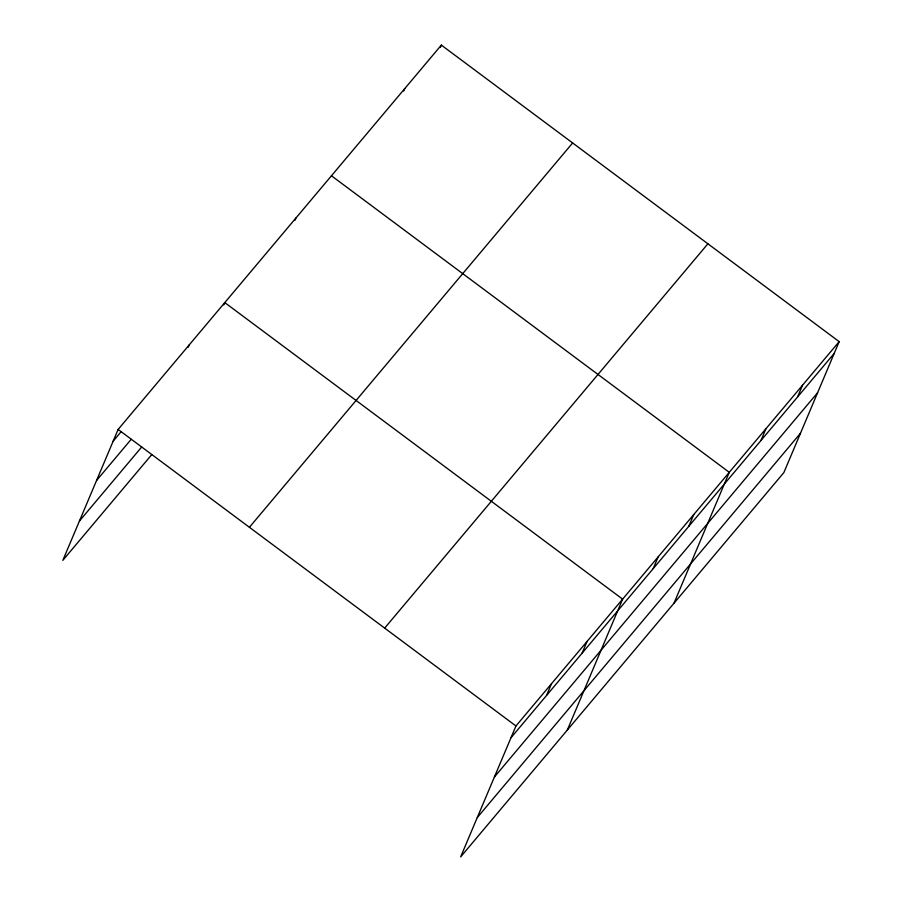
<?xml version="1.0" encoding="UTF-8"?>
<svg xmlns="http://www.w3.org/2000/svg" width="902" height="902" viewBox="0 0 902 902"><rect width="100%" height="100%" fill="white"/><g stroke="black" fill="none" stroke-linecap="round" stroke-linejoin="round"><path stroke-width="1.35" d="M839.176 341.644L515.955 725.975L460.651 856.9L783.872 472.569L839.176 341.644L441.349 45.1L118.128 429.431L62.824 560.356L151.705 454.664M188.247 347.225L189.24 344.88M223.797 304.955L224.79 302.598L622.617 599.142L567.313 730.068M294.909 220.404L295.901 218.047M403.724 91.012L404.716 88.655M440.356 47.445L441.349 45.1M546.544 695.453L551.505 683.693M582.094 653.172L587.067 641.423M653.206 568.621L658.178 556.872M688.767 526.351L693.728 514.591M673.974 603.246L729.278 472.321L331.451 175.777M760.95 440.514L765.911 428.754M797.582 396.959L802.543 385.199M113.156 441.179L121.161 431.675M96.548 480.507L131.218 439.285M79.432 521.029L141.648 447.042M249.414 527.287L572.635 142.956M384.669 628.108L707.901 243.788M510.994 737.723L834.215 353.392M494.375 777.05L817.607 392.72M477.259 817.573L800.491 433.242M118.128 429.431L515.955 725.975"/></g></svg>
